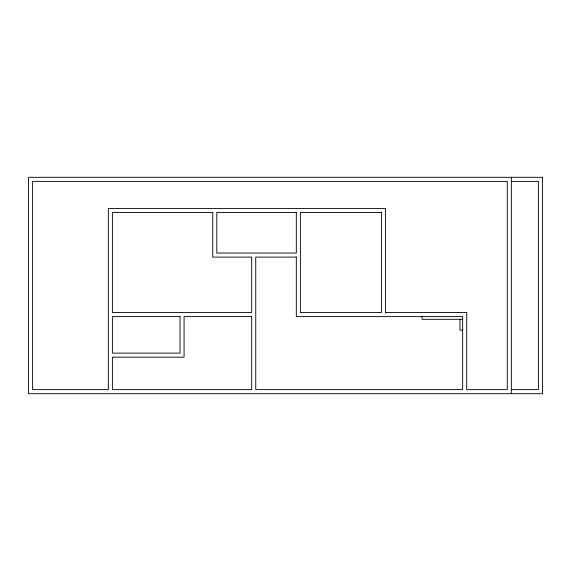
<?xml version="1.0" encoding="UTF-8"?>
<svg xmlns="http://www.w3.org/2000/svg" width="571" height="571" viewBox="0 0 571 571"><rect width="100%" height="100%" fill="white"/><g stroke="black" fill="none" stroke-linecap="round" stroke-linejoin="round"><path stroke-width="0.86" d="M511.345 181.371L538.396 181.371L538.396 389.629L511.345 389.629M385.575 312.544L466.714 312.544L466.714 389.629L507.291 389.629L507.291 181.371L32.604 181.371L32.604 389.629L108.34 389.629L108.34 208.415L385.575 208.415L385.575 313.058M462.66 319.31L422.09 319.31L422.09 316.605M462.66 330.131L459.955 330.131L459.955 319.31M511.345 177.31L511.345 393.69M542.45 177.31L28.55 177.31L28.55 393.69L542.45 393.69L542.45 177.31M212.74 212.469L112.394 212.469L112.394 312.544L251.69 312.544L251.69 257.1L212.74 257.1L212.74 212.469M296.32 212.469L216.802 212.469L216.802 253.046L296.32 253.046L296.32 212.469M381.521 212.469L300.375 212.469L300.375 312.544L381.521 312.544L381.521 212.469M296.32 257.1L255.751 257.1L255.751 389.629L462.66 389.629L462.66 316.605L296.32 316.605L296.32 257.1M180.015 316.605L112.394 316.605L112.394 353.121L180.015 353.121L180.015 316.605M251.69 316.605L184.069 316.605L184.069 357.175L112.394 357.175L112.394 389.629L251.69 389.629L251.69 316.605"/></g></svg>
